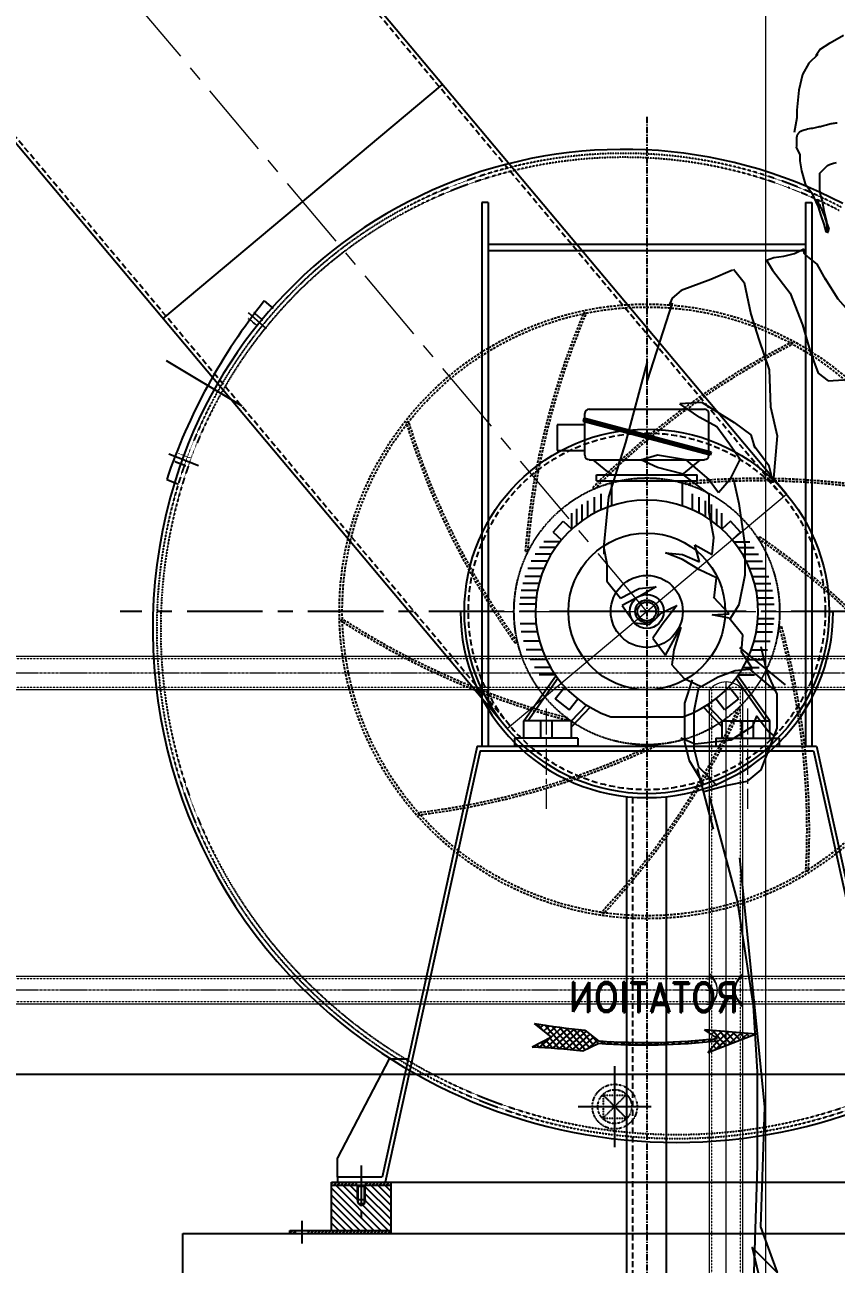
# Model space of a CAD drawing. Header units: millimetres. Extents: x -243837 to -5443, y 40 to 285140.
# Drawn here: x -107695 to -106671, y 116500 to 118063 of the extents above; entities that cross this region are included whole.
import ezdxf

# ---------------------------------------------------------------- set-up
doc = ezdxf.new("R2010")
doc.units = ezdxf.units.MM
for name, pattern in [('CENTER', [50.8, 31.75, -6.35, 6.35, -6.35]), ('DASHED', [0.75, 0.5, -0.25]), ('HIDDEN', [0.375, 0.25, -0.125]), ('HIDDEN2', [0.1875, 0.125, -0.0625])]:
    doc.linetypes.add(name, pattern=pattern)
for name, color, linetype, lineweight in [('CEN', 1, 'CENTER', 9), ('DIM', 1, 'Continuous', 9), ('OD-44.45NB PIPE', 30, 'Continuous', 13), ('R-OBJECT', 2, 'Continuous', 20)]:
    doc.layers.add(name, color=color, linetype=linetype, lineweight=lineweight)
for name, color, linetype in [('DAS', 3, 'DASHED'), ('M_CENTERLINE', 4, 'CENTER'), ('M_DIM', 1, 'Continuous'), ('M_HATCH', 8, 'Continuous'), ('M_HID', 3, 'HIDDEN2'), ('M_POS_NR', 6, 'Continuous'), ('M_VIS', 2, 'Continuous'), ('MISC', 7, 'Continuous'), ('object', 4, 'Continuous')]:
    doc.layers.add(name, color=color, linetype=linetype)
doc.styles.add('KA', font='romans.shx', dxfattribs={"width": 0.7})
doc.styles.add('ROMAND', font='romand.shx', dxfattribs={"width": 0.85})
doc.dimstyles.new('rakesh', dxfattribs={"dimscale": 160, "dimtxt": 2.5, "dimasz": 1, "dimexe": 0.8, "dimexo": 0.8, "dimgap": 1, "dimtad": 1, "dimdec": 0, "dimzin": 0, "dimdsep": 46, "dimtxsty": 'KA', "dimblk": 'OBLIQUE', "dimcen": 1.5, "dimclrd": 1, "dimclre": 1, "dimclrt": 2, "dimadec": 0, "dimazin": 0, "dimtfac": 1, "dimtdec": 0, "dimtmove": 0, "dimatfit": 2, "dimfxl": 0, "dimtolj": 1, "dimtzin": 0, "dimlwd": -1, "dimlwe": -1, "dimarcsym": 1})

# ---------------------------------------------------------------- blocks, each defined once
blk = doc.blocks.new('MAN1')
at = {"layer": 'MISC'}
for p, q in [((-83.1, 1793.4), (-66.4, 1803.1)), ((-101.5, 1777.6), (-96.3, 1784.9)), ((-96.3, 1784.9), (-83.1, 1793.4)), ((-100, 1596.1), (-99.4, 1594.5)), ((-99.4, 1594.5), (-98.8, 1593)), ((-98.8, 1593), (-98.2, 1591.7)), ((-98.2, 1591.7), (-97.5, 1590.5)), ((-97.5, 1590.5), (-96.9, 1589.3)), ((-96.9, 1589.3), (-96.3, 1588.1)), ((-96.3, 1588.1), (-95.7, 1586.9)), ((-95.7, 1586.9), (-95, 1585.7)), ((-95, 1585.7), (-94.4, 1584.3)), ((-94.4, 1584.3), (-93.8, 1582.9)), ((-93.8, 1582.9), (-93.1, 1581.3)), ((-93.1, 1581.3), (-92.5, 1579.7)), ((-92.5, 1579.7), (-91.9, 1578.1)), ((-91.9, 1578.1), (-91.3, 1576.4)), ((-91.3, 1576.4), (-90.6, 1574.7)), ((-90.6, 1574.7), (-90, 1572.9)), ((-90, 1572.9), (-89.4, 1571.2)), ((-89.4, 1571.2), (-88.8, 1569.5)), ((-88.8, 1569.5), (-88.2, 1567.8)), ((-88.2, 1567.8), (-87.6, 1566.3)), ((-87.6, 1566.3), (-87.1, 1564.8)), ((-87.1, 1564.8), (-86.6, 1563.5)), ((-86.6, 1554.6), (-87.2, 1553.3)), ((-86.6, 1563.5), (-86.2, 1562.3)), ((-86.2, 1555.7), (-86.6, 1554.6)), ((-86.2, 1562.3), (-85.8, 1561.4)), ((-85.8, 1556.7), (-86.2, 1555.7)), ((-85.8, 1561.4), (-85.5, 1560.6)), ((-85.5, 1557.5), (-85.8, 1556.7)), ((-85.5, 1560.6), (-85.3, 1560)), ((-85.3, 1558.1), (-85.5, 1557.5)), ((-85.3, 1560), (-85.2, 1559.6)), ((-85.2, 1558.5), (-85.3, 1558.1)), ((-85.2, 1559.6), (-85.1, 1559.3)), ((-85.1, 1558.7), (-85.2, 1558.5)), ((-85.1, 1559.3), (-85, 1559.2)), ((-85, 1558.9), (-85.1, 1558.7)), ((-85, 1559.2), (-85, 1559.1)), ((-85, 1559.1), (-85, 1559)), ((-85, 1559), (-85, 1559)), ((-85, 1559), (-85, 1559)), ((-85, 1559), (-85, 1559)), ((-85, 1559), (-85, 1558.9)), ((-244.8, 1339.8), (-273, 1338.2)), ((-244.8, 1339.8), (-226.6, 1328.4)), ((-226.6, 1328.4), (-204.5, 1314.3)), ((-204.5, 1314.3), (-183.1, 1298.9)), ((-183.1, 1298.9), (-178.4, 1282.1)), ((-322.2, 1267.5), (-300.8, 1273.5)), ((-300.8, 1257.5), (-322.2, 1267.5)), ((-300.8, 1273.5), (-265.8, 1267.8)), ((-265.8, 1267.8), (-236, 1242.1)), ((-269.7, 1249.8), (-300.8, 1257.5)), ((-236, 1224.1), (-269.7, 1249.8)), ((-236, 1242.1), (-223.9, 1226.1)), ((-223.9, 1226.1), (-207.9, 1244.7)), ((-236, 1200.7), (-236, 1224.1)), ((-229.9, 1169.3), (-236, 1200.7)), ((-369, 1157.9), (-365, 1136.5)), ((-254, 1159.9), (-231.9, 1147.9)), ((-248, 1138.5), (-254, 1159.9)), ((-231.9, 1147.9), (-229.9, 1169.3)), ((-290.8, 1149.9), (-269.4, 1147.9)), ((-269.4, 1141.8), (-290.8, 1149.9)), ((-269.4, 1147.9), (-248, 1138.5)), ((-248, 1128.5), (-269.4, 1141.8)), ((-365, 1136.5), (-365, 1114.4)), ((-226.6, 1118.5), (-248, 1128.5)), ((-365, 1114.4), (-347.6, 1093)), ((-229.7, 1093), (-226.6, 1118.5)), ((-347.6, 1093), (-324.2, 1105.1)), ((-324.2, 1095.1), (-345.6, 1083.7)), ((-302.8, 1107.1), (-324.2, 1095.1)), ((-324.2, 1105.1), (-302.8, 1107.1)), ((-345.6, 1083.7), (-330.2, 1061.6)), ((-295.9, 1074.4), (-276.5, 1083.7)), ((-276.5, 1083.7), (-295, 1059.6)), ((-210.8, 1073.1), (-230.2, 1093.9)), ((-311.2, 1059.6), (-295.9, 1074.4)), ((-231.9, 1071.7), (-210.8, 1073.1)), ((-210.6, 1067.6), (-231.9, 1071.7)), ((-193.2, 1046.3), (-210.6, 1067.6)), ((-330.2, 1061.6), (-311.2, 1059.6)), ((-295, 1059.6), (-306.8, 1042.2)), ((-290.8, 1020.9), (-271.4, 1056.4)), ((-271.4, 1056.4), (-280.2, 1027.6)), ((-306.8, 1042.2), (-290.8, 1020.9)), ((-195.2, 1024.9), (-193.2, 1046.3)), ((-280.2, 1027.6), (-283, 1008.6)), ((-181.1, 1003.5), (-195.2, 1024.9)), ((-283, 1008.6), (-267.4, 991.4)), ((-224.6, 993.4), (-203.2, 1001.5)), ((-203.2, 1001.5), (-181.1, 1003.5)), ((-267.4, 991.4), (-246, 981.4)), ((-246, 981.4), (-224.6, 993.4)), ((-235.7, 842.9), (-200.5, 710.8)), ((-200.5, 710.8), (-180.4, 578.7)), ((-180.4, 578.7), (-175.4, 495.3)), ((-175.4, 495.3), (-175.4, 377.1)), ((-175.4, 377.1), (-180.4, 210.2))]:
    blk.add_line(p, q, dxfattribs=at)
for points in [[(-98.9, 1778.8), (-110.3, 1767.9), (-118.2, 1753.3), (-122.6, 1733.9), (-125.2, 1708.4), (-125.2, 1698.7), (-128.8, 1680.4)], [(-125.6, 1660.8), (-125.4, 1663.7), (-125.4, 1666.5), (-125.4, 1669.1), (-125.3, 1671.6), (-125.2, 1673.9), (-124.9, 1676), (-124.3, 1677.8), (-123.3, 1679.5), (-122, 1680.8), (-120.3, 1682), (-118.4, 1682.9), (-116.2, 1683.7), (-114, 1684.3), (-111.7, 1684.8), (-109.4, 1685.2), (-107.2, 1685.6), (-105.2, 1686), (-103.4, 1686.3), (-101.6, 1686.7), (-100, 1687), (-98.5, 1687.3), (-97, 1687.7), (-95.5, 1688), (-94.1, 1688.4), (-92.6, 1688.8), (-91.1, 1689.2), (-89.6, 1689.7), (-88.1, 1690.1), (-86.5, 1690.5), (-85, 1690.9), (-83.5, 1691.2), (-82.1, 1691.5), (-80.6, 1691.8), (-79.1, 1692), (-77.7, 1692.2), (-76.2, 1692.4), (-74.6, 1692.5)], [(-125.6, 1660.8), (-121.7, 1652.2), (-121.7, 1644.4), (-119.4, 1631.9), (-114.7, 1615.5), (-106.9, 1604.5), (-98.2, 1586.6), (-95.1, 1575.6), (-91.2, 1564.7), (-88.8, 1555.3), (-85.7, 1554.5)], [(-86.8, 1638.6), (-83.9, 1640), (-81.4, 1641), (-79.1, 1641.8), (-77.1, 1642.2), (-75.3, 1642.4)], [(-86.8, 1638.6), (-96.9, 1628.4), (-96.9, 1608.2), (-95.9, 1602.2), (-93.5, 1593.6), (-91.2, 1581.9), (-88.1, 1568.6), (-87.3, 1559.2), (-85.7, 1554.5)], [(-163.5, 1519.4), (-155.8, 1506.6), (-133.6, 1477.5), (-118.2, 1437.8), (-108.2, 1402.7), (-98.5, 1376.6), (-85.7, 1367.2), (-14.8, 1371.5), (34.5, 1372.6), (64.3, 1367.8), (98.9, 1368.9), (92.6, 1426.6), (97.1, 1460.4), (87.4, 1497.9), (68.5, 1527.3), (35.6, 1552.1)], [(-163.5, 1519.4), (-154.2, 1522.6), (-141.5, 1524.3), (-128.3, 1527.5), (-121.7, 1530.9), (-116.5, 1533.6)], [(-116.5, 1533.6), (-116.5, 1527.9), (-110.5, 1522.8), (-100.2, 1514.3), (-89.1, 1494.6)], [(-206.4, 1506.5), (-233.8, 1494.7), (-271, 1481), (-282.7, 1471.3), (-286.7, 1461.5)], [(-205, 1507.7), (-191.7, 1491), (-183.3, 1451), (-173.3, 1419.3), (-160, 1381), (-158.3, 1334.3), (-150, 1297.6), (-155, 1239.2), (-160, 1259.2), (-180, 1285.9)], [(-90, 1496.5), (-73.6, 1470.6), (-57.6, 1452.4), (-45.3, 1445.8), (-32.2, 1438.6), (-20.6, 1437.1), (-11.8, 1434.2), (-5.3, 1434.9)], [(-282.7, 1465.4), (-314, 1367.5), (-314, 1391), (-341.4, 1289.3), (-362.9, 1220.8), (-368.8, 1160.1), (-368.8, 1148.3)], [(-208.4, 1244.2), (-196.7, 1267.7), (-210.4, 1287.3), (-226, 1308.8), (-247.5, 1320.6), (-273, 1338.2)], [(-205.1, 1242.5), (-198.3, 1212.2), (-190.8, 1159.6), (-190.8, 1122), (-198.3, 1084.4), (-209.6, 1066.2)], [(-170.7, 1031.8), (-163.2, 999.2), (-150.7, 971.6), (-150.7, 929), (-170.7, 876.4), (-188.3, 861.3), (-213.3, 856.3), (-240.8, 848.8), (-243, 848.3)], [(-197.4, 1030.4), (-139.9, 983.3)], [(-185.7, 1004), (-152.7, 976.1)], [(-257.3, 989.6), (-267.1, 960.2), (-267.1, 930.9), (-267.1, 911.3), (-261.2, 887.8), (-243.6, 858.5)], [(-249.5, 979.8), (-255.3, 950.4), (-255.3, 903.5), (-249.5, 880), (-226, 856.5)], [(-271.6, 916.8), (-253.3, 909), (-208.3, 914), (-180.8, 931.5), (-175.8, 944.1), (-160.7, 924), (-154.5, 919)], [(-250.8, 877.7), (-230.7, 801.2)], [(-197.4, 765.2), (-166, 451.2), (-171.2, 299.5), (-150.3, 242), (-181.7, 273.4), (-155.5, 163.5), (-176.4, 194.9), (-176.4, 116.4), (-171.2, 74.6), (-92.8, 53.6), (-3.9, 95.5), (-14.4, 74.6)]]:
    blk.add_lwpolyline(points, dxfattribs=at)
blk = doc.blocks.new('_Oblique')
at = {"color": 0, "linetype": 'ByBlock', "lineweight": -2}
blk.add_line((-0.5, -0.5), (0.5, 0.5), dxfattribs=at)
blk = doc.blocks.new('*D224')
at = {"layer": 'DEFPOINTS', "color": 0, "ltscale": 10, "transparency": 16777216}
for p in [(-106760.2, 129714.9), (-190510.6, 125814.8, -169.4), (-106760.2, 110177.3)]:
    blk.add_point(p, dxfattribs=at)
at = {"layer": 'R-OBJECT', "color": 1, "ltscale": 10, "transparency": 16777216}
for p, q in [((-190510.6, 125942.8), (-190510.6, 129906.9)), ((-106760.2, 110305.3), (-106760.2, 129906.9)), ((-190510.6, 129714.9), (-106760.2, 129714.9))]:
    blk.add_line(p, q, dxfattribs=at)
at = {"layer": 'R-OBJECT', "color": 1, "ltscale": 10, "transparency": 16777216, "xscale": 160, "yscale": 160, "zscale": 160, "rotation": 180}
blk.add_blockref('_Oblique', (-190510.6, 129714.9), dxfattribs=at)
at = {"layer": 'R-OBJECT', "color": 1, "ltscale": 10, "transparency": 16777216, "xscale": 160, "yscale": 160, "zscale": 160}
blk.add_blockref('_Oblique', (-106760.2, 129714.9), dxfattribs=at)
at = {"layer": 'R-OBJECT', "color": 2, "ltscale": 10, "transparency": 16777216, "insert": (-148635.4, 130179.7), "char_height": 400, "attachment_point": 5, "style": 'KA'}
blk.add_mtext('\\A1;83750 (HORIZONTAL PULLEY CRS.)', dxfattribs=at)
blk = doc.blocks.new('*D225')
at = {"layer": 'DEFPOINTS', "color": 0, "ltscale": 10, "transparency": 16777216}
for p in [(-106759.9, 127989.4), (-108009.9, 117114.4, -43.5), (-106759.9, 117114.4)]:
    blk.add_point(p, dxfattribs=at)
at = {"layer": 'R-OBJECT', "color": 1, "ltscale": 10, "transparency": 16777216}
for p, q in [((-108009.9, 117242.4), (-108009.9, 128181.4)), ((-106759.9, 117242.4), (-106759.9, 128181.4)), ((-108009.9, 127989.4), (-106759.9, 127989.4))]:
    blk.add_line(p, q, dxfattribs=at)
at = {"layer": 'R-OBJECT', "color": 1, "ltscale": 10, "transparency": 16777216, "xscale": 160, "yscale": 160, "zscale": 160, "rotation": 180}
blk.add_blockref('_Oblique', (-108009.9, 127989.4), dxfattribs=at)
at = {"layer": 'R-OBJECT', "color": 1, "ltscale": 10, "transparency": 16777216, "xscale": 160, "yscale": 160, "zscale": 160}
blk.add_blockref('_Oblique', (-106759.9, 127989.4), dxfattribs=at)
at = {"layer": 'R-OBJECT', "color": 2, "ltscale": 10, "transparency": 16777216, "insert": (-107384.9, 128349.4), "char_height": 400, "attachment_point": 5, "style": 'KA'}
blk.add_mtext('\\A1;1250', dxfattribs=at)
blk = doc.blocks.new('sdsdfsdfsdf')
at = {"color": 6, "linetype": 'HIDDEN2', "lineweight": 5, "ltscale": 0.01}
for p, q in [((2790.3, 843, -0.5), (121, 843, -0.1)), ((2790.3, 807, -0.5), (121, 807, -0.1)), ((1582, -175, -0.1), (1582, 804, -0.1)), ((1582, -175, -0.1), (1582, 804, -0.1)), ((1618, -175, -0.1), (1618, 804, -0.1)), ((1618, -175, -0.1), (1618, 804, -0.1)), ((2790.3, 439.5, -0.5), (406, 439.5, -0.1)), ((1575.3, 439.5, -0.5), (1579, 439.5, -0.1)), ((2790.3, 410.5, -0.5), (406, 410.5, -0.1)), ((1575.3, 410.5, -0.5), (1579, 410.5, -0.1))]:
    blk.add_line(p, q, dxfattribs=at)
at = {"color": 1, "linetype": 'CENTER', "lineweight": 13, "ltscale": 0.1}
for p, q in [((2790.3, 825, -0.5), (121, 825, -0.1)), ((1600, -188.8, -0.1), (1600, 814, -0.1)), ((1600, -191.2, -0.1), (1600, 814, -0.1)), ((2790.3, 425, -0.5), (395.9, 425, -0.1)), ((1575.3, 425, -0.5), (1589.1, 425, -0.1))]:
    blk.add_line(p, q, dxfattribs=at)
at = {"layer": 'OD-44.45NB PIPE', "lineweight": 13}
for p, q in [((2790.3, 846, -0.5), (121, 846, -0.1)), ((2790.3, 804, -0.5), (121, 804, -0.1)), ((1579, -175, -0.1), (1579, 804, -0.1)), ((1579, -175, -0.1), (1579, 804, -0.1)), ((1621, -175, -0.1), (1621, 804, -0.1)), ((1621, -175, -0.1), (1621, 804, -0.1)), ((2790.3, 442.5, -0.5), (406, 442.5, -0.1)), ((1575.3, 442.5, -0.5), (1579, 442.5, -0.1)), ((2790.3, 407.5, -0.5), (406, 407.5, -0.1)), ((1575.3, 407.5, -0.5), (1579, 407.5, -0.1))]:
    blk.add_line(p, q, dxfattribs=at)
for centre, radius, start, end in [((1600, 787, -0.1), 27, 38.9888, 141.0076), ((1600, 787, -0.1), 27, 38.9888, 141.0076), ((1561.9, 425, -0.1), 27.1, 309.0739, 50.9272), ((1568.7, 425, -0.1), 20.3, 300.5097, 59.4892), ((1631.2, 425, -0.1), 20.3, 120.5108, 239.4903), ((1631.3, 425, -0.1), 20.3, 120.5108, 239.4903), ((1638.1, 425, -0.1), 27.1, 129.0728, 230.9261)]:
    blk.add_arc(centre, radius, start, end, dxfattribs=at)
blk = doc.blocks.new('*D267')
at = {"layer": 'DEFPOINTS', "color": 0, "ltscale": 10, "transparency": 16777216}
for p in [(-99129.9, 285140), (-118071.6, 111168.1)]:
    blk.add_point(p, dxfattribs=at)
at = {"layer": 'R-OBJECT', "color": 1, "ltscale": 10, "transparency": 16777216}
blk.add_line((-117727.6, 114327.7), (-118071.6, 111168.1), dxfattribs=at)
at = {"layer": 'R-OBJECT', "color": 1, "ltscale": 10, "transparency": 16777216, "xscale": 160, "yscale": 160, "zscale": 160, "rotation": 263.7862272517605}
blk.add_blockref('_Oblique', (-118071.6, 111168.1), dxfattribs=at)
at = {"layer": 'R-OBJECT', "color": 2, "ltscale": 10, "transparency": 16777216, "insert": (-118199.5, 113319.5), "char_height": 400, "attachment_point": 5, "rotation": 83.7862, "style": 'KA'}
blk.add_mtext('\\A1;R175000', dxfattribs=at)
blk = doc.blocks.new('vbf1')
at = {"layer": 'M_HATCH'}
h = blk.add_hatch(dxfattribs=at)
h.set_pattern_fill('ANSI31', color=8, scale=25, style=0)
h.set_pattern_definition([(45, (8367939.72, 3696512.0132), (-2.209709, 2.209709), [])])
h.paths.add_polyline_path([(8368591, 3695981.6), (8368591, 3695985.6), (8368559.4, 3695985.6), (8368559.4, 3695981.6)])
h.paths.add_polyline_path([(8368602.8, 3695985.6), (8368602.8, 3695981.6), (8368634.4, 3695981.6), (8368634.4, 3695985.6)])
h = blk.add_hatch(dxfattribs=at)
h.set_pattern_fill('ANSI31', color=8, scale=50, angle=90, style=0)
h.set_pattern_definition([(135, (8367939.72, 3696519.013), (-4.419417, -4.419417), [])])
h.paths.add_polyline_path([(8368559.4, 3695981.6), (8368559.4, 3695924.6), (8368596.9, 3695924.6), (8368596.9, 3695955.7), (8368592.9, 3695958.6), (8368591.9, 3695963.6), (8368591.9, 3695981.6)])
h.paths.add_polyline_path([(8368634.4, 3695981.6), (8368601.9, 3695981.6), (8368601.9, 3695963.6), (8368600.9, 3695958.6), (8368596.9, 3695955.7), (8368596.9, 3695924.6), (8368634.4, 3695924.6)])
h = blk.add_hatch(dxfattribs=at)
h.set_pattern_fill('ANSI31', color=8, scale=25, style=0)
h.set_pattern_definition([(45, (8367666.2453, 3696613.249), (-2.209709, 2.209709), [])])
h.paths.add_polyline_path([(8368506.9, 3695920.6), (8368513.7, 3695920.6), (8368513.7, 3695924.6), (8368506.9, 3695924.6)])
h.paths.add_polyline_path([(8368596.9, 3695920.6), (8368596.9, 3695924.6), (8368530.2, 3695924.6), (8368530.2, 3695920.6)])
h.paths.add_polyline_path([(8368596.9, 3695924.6), (8368596.9, 3695920.6), (8368634.4, 3695920.6), (8368634.4, 3695924.6)])
at = {"color": 3, "linetype": 'HIDDEN', "ltscale": 30}
for p, q in [((8369129.3, 3696850.2, -6880.9), (8366937.2, 3699462.6, -6880.9)), ((8368784.6, 3696560.9, -6880.9), (8366592.5, 3699173.4, -6880.9)), ((8368939.2, 3695630.6, -6889.9), (8368939.2, 3696471.2, -6907))]:
    blk.add_line(p, q, dxfattribs=at)
at = {"ltscale": 10}
for p, q in [((8369133.1, 3696853.4, -6880.9), (8366941, 3699465.8, -6880.9)), ((8368780.7, 3696557.7, -6880.9), (8366588.7, 3699170.1, -6880.9)), ((8368346.8, 3697074.8, -6880.9), (8368699.2, 3697370.5, -6880.9)), ((8368726.9, 3696705.6, -6880.9), (8368721.9, 3696705.6, -6880.9)), ((8369186.9, 3696705.6, -6880.9), (8369191.9, 3696705.6, -6880.9)), ((8368931.9, 3695630.6, -6889.9), (8368931.9, 3696471.9, -6907)), ((8368981.9, 3695630.6, -6889.9), (8368981.9, 3696471.9, -6906.4))]:
    blk.add_line(p, q, dxfattribs=at)
at = {"color": 8}
for p, q in [((8368878.8, 3696949, -6880.9), (8368878.8, 3696955.1, -6880.9)), ((8368884.2, 3696960.6, -6880.9), (8369029.6, 3696960.6, -6880.9)), ((8369035.1, 3696907.4, -6880.9), (8369035.1, 3696955.1, -6880.9)), ((8368878.8, 3696940.8, -6880.9), (8368843.9, 3696940.8, -6880.9)), ((8368843.9, 3696940.8, -6880.9), (8368843.9, 3696908.4, -6880.9)), ((8368877.6, 3696949.3, -6880.9), (8368876.5, 3696945.1, -6880.9)), ((8369036.8, 3696902.5, -6880.9), (8368876.5, 3696945.1, -6880.9)), ((8369037.3, 3696904.6, -6880.9), (8368877, 3696947.2, -6880.9)), ((8369037.9, 3696906.7, -6880.9), (8368877.6, 3696949.3, -6880.9)), ((8368878.8, 3696902.5, -6880.9), (8368878.8, 3696944.5, -6880.9)), ((8368843.9, 3696908.4, -6880.9), (8368878.8, 3696908.4, -6880.9)), ((8368884.2, 3696897, -6880.9), (8369029.6, 3696897, -6880.9)), ((8368912.4, 3696878, -6880.9), (8368889.2, 3696897, -6880.9)), ((8369001.4, 3696878, -6880.9), (8369024.7, 3696897, -6880.9)), ((8369035.1, 3696902.5, -6880.9), (8369035.1, 3696903, -6880.9)), ((8369037.9, 3696906.7, -6880.9), (8369036.8, 3696902.5, -6880.9)), ((8368893.3, 3696878, -6880.9), (8369020.5, 3696878, -6880.9)), ((8368893.3, 3696870.4, -6880.9), (8368893.3, 3696878, -6880.9)), ((8369020.5, 3696870.4, -6880.9), (8369020.5, 3696878, -6880.9)), ((8368893.3, 3696870.4, -6880.9), (8369020.5, 3696870.4, -6880.9)), ((8368912.4, 3696870.4, -6880.9), (8368912.4, 3696838.8, -6880.9)), ((8369001.4, 3696870.4, -6880.9), (8369001.4, 3696838.8, -6880.9)), ((8368882.7, 3696824.8, -6880.9), (8368882.7, 3696845.1, -6880.9)), ((8368891, 3696829.6, -6880.9), (8368891, 3696849.9, -6880.9)), ((8368899.2, 3696833.6, -6880.9), (8368899.2, 3696853.9, -6880.9)), ((8369014.6, 3696833.6, -6880.9), (8369014.6, 3696853.9, -6880.9)), ((8369022.9, 3696829.6, -6880.9), (8369022.9, 3696849.9, -6880.9)), ((8369031.1, 3696824.8, -6880.9), (8369031.1, 3696845.1, -6880.9)), ((8368862.4, 3696809.4, -6880.9), (8368862.4, 3696829.7, -6880.9)), ((8368868.6, 3696814.8, -6880.9), (8368868.6, 3696835, -6880.9)), ((8368875.5, 3696820, -6880.9), (8368875.5, 3696840.3, -6880.9)), ((8369038.4, 3696820, -6880.9), (8369038.4, 3696840.3, -6880.9)), ((8369045.3, 3696814.8, -6880.9), (8369045.3, 3696835, -6880.9)), ((8369051.5, 3696809.4, -6880.9), (8369051.5, 3696829.7, -6880.9)), ((8368838.7, 3696805.7, -6880.9), (8368851.4, 3696819.6, -6880.9)), ((8368851.4, 3696819.6, -6880.9), (8368862.4, 3696809.4, -6880.9)), ((8369062.4, 3696819.6, -6880.9), (8369051.5, 3696809.4, -6880.9)), ((8369075.2, 3696805.7, -6880.9), (8369062.4, 3696819.6, -6880.9)), ((8368838.7, 3696805.7, -6880.9), (8368849.3, 3696795.9, -6880.9)), ((8369075.2, 3696805.7, -6880.9), (8369064.5, 3696795.9, -6880.9)), ((8368842, 3696786.4, -6880.9), (8368821.7, 3696786.4, -6880.9)), ((8368847.4, 3696793.5, -6880.9), (8368827.1, 3696793.5, -6880.9)), ((8369066.5, 3696793.5, -6880.9), (8369086.8, 3696793.5, -6880.9)), ((8369071.8, 3696786.4, -6880.9), (8369092.1, 3696786.4, -6880.9)), ((8368831.5, 3696768.8, -6880.9), (8368811.2, 3696768.8, -6880.9)), ((8368836.3, 3696777.6, -6880.9), (8368816, 3696777.6, -6880.9)), ((8369077.5, 3696777.6, -6880.9), (8369097.8, 3696777.6, -6880.9)), ((8369082.3, 3696768.8, -6880.9), (8369102.6, 3696768.8, -6880.9)), ((8368827.3, 3696759.7, -6880.9), (8368807, 3696759.7, -6880.9)), ((8369086.6, 3696759.7, -6880.9), (8369106.9, 3696759.7, -6880.9)), ((8368821, 3696740.9, -6880.9), (8368800.7, 3696740.9, -6880.9)), ((8368823.6, 3696749.7, -6880.9), (8368803.3, 3696749.7, -6880.9)), ((8369090.3, 3696749.7, -6880.9), (8369110.6, 3696749.7, -6880.9)), ((8369092.9, 3696740.9, -6880.9), (8369113.2, 3696740.9, -6880.9)), ((8368817.5, 3696722.9, -6880.9), (8368797.2, 3696722.9, -6880.9)), ((8368818.9, 3696731.8, -6880.9), (8368798.6, 3696731.8, -6880.9)), ((8369094.9, 3696731.8, -6880.9), (8369115.2, 3696731.8, -6880.9)), ((8369096.3, 3696722.9, -6880.9), (8369116.6, 3696722.9, -6880.9)), ((8368816.8, 3696714.9, -6880.9), (8368796.5, 3696714.9, -6880.9)), ((8369097.1, 3696714.9, -6880.9), (8369117.4, 3696714.9, -6880.9)), ((8368817.3, 3696689.9, -6880.9), (8368797, 3696689.9, -6880.9)), ((8369096.5, 3696689.9, -6880.9), (8369116.8, 3696689.9, -6880.9)), ((8369097.1, 3696696.8, -6880.9), (8369117.4, 3696696.8, -6880.9)), ((8368818.9, 3696679.7, -6880.9), (8368798.6, 3696679.7, -6880.9)), ((8369095, 3696679.7, -6880.9), (8369115.3, 3696679.7, -6880.9)), ((8368821.5, 3696668.1, -6880.9), (8368801.2, 3696668.1, -6880.9)), ((8369092.3, 3696668.1, -6880.9), (8369112.6, 3696668.1, -6880.9)), ((8368825.1, 3696657, -6880.9), (8368804.8, 3696657, -6880.9)), ((8368830.3, 3696644.7, -6880.9), (8368810, 3696644.7, -6880.9)), ((8369083.5, 3696644.7, -6880.9), (8369103.8, 3696644.7, -6880.9)), ((8369088.7, 3696657, -6880.9), (8369109, 3696657, -6880.9)), ((8368835.7, 3696634.7, -6880.9), (8368815.4, 3696634.7, -6880.9)), ((8369078.2, 3696634.7, -6880.9), (8369098.5, 3696634.7, -6880.9)), ((8368801.9, 3696567.6, -6880.9), (8368842.2, 3696624.5, -6880.9)), ((8368806.7, 3696567.6, -6880.9), (8368844.6, 3696621.2, -6880.9)), ((8368841.4, 3696625.6, -6880.9), (8368821.1, 3696625.6, -6880.9)), ((8368841.2, 3696595.2, -6880.9), (8368853.4, 3696610.6, -6880.9)), ((8369072.6, 3696595.2, -6880.9), (8369060.4, 3696610.6, -6880.9)), ((8369107.2, 3696567.6, -6880.9), (8369069.2, 3696621.2, -6880.9)), ((8369111.9, 3696567.6, -6880.9), (8369071.7, 3696624.5, -6880.9)), ((8369072.4, 3696625.6, -6880.9), (8369092.7, 3696625.6, -6880.9)), ((8368841.2, 3696595.2, -6880.9), (8368858.9, 3696581.2, -6880.9)), ((8368858.9, 3696581.2, -6880.9), (8368870, 3696595.2, -6880.9)), ((8369055, 3696581.2, -6880.9), (8369043.9, 3696595.2, -6880.9)), ((8369072.6, 3696595.2, -6880.9), (8369055, 3696581.2, -6880.9)), ((8368861.9, 3696567.6, -6880.9), (8368880.8, 3696587.5, -6880.9)), ((8368861.9, 3696560.1, -6880.9), (8368885.3, 3696584.7, -6880.9)), ((8369051.9, 3696560.1, -6880.9), (8369028.5, 3696584.7, -6880.9)), ((8369051.9, 3696567.6, -6880.9), (8369033, 3696587.5, -6880.9)), ((8368861.9, 3696567.6, -6880.9), (8368801.9, 3696567.6, -6880.9)), ((8368801.9, 3696545.6, -6880.9), (8368801.9, 3696567.6, -6880.9)), ((8368861.9, 3696545.6, -6880.9), (8368861.9, 3696567.6, -6880.9)), ((8368911.4, 3696572.7, -6880.9), (8369002.5, 3696572.7, -6880.9)), ((8369051.9, 3696545.6, -6880.9), (8369051.9, 3696567.6, -6880.9)), ((8369051.9, 3696567.6, -6880.9), (8369111.9, 3696567.6, -6880.9)), ((8369111.9, 3696545.6, -6880.9), (8369111.9, 3696567.6, -6880.9)), ((8368869.9, 3696545.6, -6880.9), (8368789.9, 3696545.6, -6880.9)), ((8368789.9, 3696545.6, -6880.9), (8368789.9, 3696535.6, -6880.9)), ((8368869.9, 3696535.6, -6880.9), (8368789.9, 3696535.6, -6880.9)), ((8368861.9, 3696545.6, -6880.9), (8368801.9, 3696545.6, -6880.9)), ((8368869.9, 3696545.6, -6880.9), (8368869.9, 3696535.6, -6880.9)), ((8369043.9, 3696545.6, -6880.9), (8369123.9, 3696545.6, -6880.9)), ((8369043.9, 3696545.6, -6880.9), (8369043.9, 3696535.6, -6880.9)), ((8369043.9, 3696535.6, -6880.9), (8369123.9, 3696535.6, -6880.9)), ((8369123.9, 3696545.6, -6880.9), (8369123.9, 3696535.6, -6880.9))]:
    blk.add_line(p, q, dxfattribs=at)
at = {"color": 7}
for p, q in [((8368371.9, 3695620.6, -6880.9), (8368371.9, 3695920.6, -6880.9)), ((8368371.9, 3695920.6, -6880.9), (8369541.9, 3695920.6, -6880.9))]:
    blk.add_line(p, q, dxfattribs=at)
at = {"ltscale": 10}
blk.add_circle((8368956.9, 3696705.6, -6880.9), 230, dxfattribs=at)
at = {"color": 3, "linetype": 'HIDDEN', "ltscale": 30}
blk.add_circle((8368956.9, 3696705.6, -6880.9), 225, dxfattribs=at)
at = {"color": 8}
for radius in [98.9, 45.4, 14.5, 11.8]:
    blk.add_circle((8368956.9, 3696705.6, -6880.9), radius, dxfattribs=at)
blk.add_circle((8368956.9, 3696705.6, -6880.9), 21.4)
for centre, radius, start, end in [((8368884.2, 3696955.1, -6880.9), 5.45, 90, 180), ((8369029.6, 3696955.1, -6880.9), 5.45, 0, 90), ((8368884.2, 3696902.5, -6880.9), 5.45, 180, 270), ((8369029.6, 3696902.5, -6880.9), 5.45, 270, 0), ((8368956.9, 3696705.6, -6880.9), 140.5, 288.9202, 251.0798)]:
    blk.add_arc(centre, radius, start, end, dxfattribs=at)
at = {"ltscale": 10}
blk.add_arc((8368956.9, 3696705.6, -6880.9), 235, 180, 0, dxfattribs=at)
at = {"layer": 'CEN', "ltscale": 3}
blk.add_line((8368956.9, 3696705.6, -6880.9), (8366606.9, 3699506.2, -6880.9), dxfattribs=at)
at = {"layer": 'CEN', "ltscale": 15}
blk.add_line((8368780.7, 3696557.7, -6880.9), (8369133.1, 3696853.4, -6880.9), dxfattribs=at)
at = {"layer": 'CEN'}
for p, q in [((8368707, 3696705.6, -6880.9), (8369178.5, 3696705.6, -6880.9)), ((8368829.9, 3696581.9, -6880.9), (8368829.9, 3696494.4, -6880.9)), ((8369083.9, 3696581.9, -6880.9), (8369083.9, 3696494.4, -6880.9))]:
    blk.add_line(p, q, dxfattribs=at)
at = {"layer": 'CEN', "color": 8}
for p, q in [((8368829.9, 3696583.2, -6880.9), (8368829.9, 3696456.6, -6880.9)), ((8369083.9, 3696583.2, -6880.9), (8369083.9, 3696456.6, -6880.9))]:
    blk.add_line(p, q, dxfattribs=at)
at = {"layer": 'DAS', "color": 8}
for p, q in [((8368878.2, 3697083.2, -6880.9), (8368880.9, 3697082, -6880.9)), ((8369139.3, 3697045.4, -6880.9), (8369140.6, 3697042.8, -6880.9)), ((8368653.9, 3696944.2, -6880.9), (8368656.7, 3696945, -6880.9)), ((8368888.7, 3696862, -6880.9), (8368890.8, 3696860, -6880.9)), ((8369005.2, 3696869.3, -6880.9), (8369005.5, 3696866.3, -6880.9)), ((8369099.1, 3696799.9, -6880.9), (8369097.5, 3696797.5, -6880.9)), ((8368804.1, 3696781.6, -6880.9), (8368807, 3696781.3, -6880.9)), ((8368571.4, 3696693.6, -6880.9), (8368573, 3696696, -6880.9)), ((8369126.5, 3696686.4, -6880.9), (8369123.7, 3696685.6, -6880.9)), ((8368791, 3696665.6, -6880.9), (8368793.4, 3696667.3, -6880.9)), ((8369074.5, 3696581.9, -6880.9), (8369071.9, 3696583.1, -6880.9)), ((8368822.7, 3696567.6, -6880.9), (8368822.7, 3696545.6, -6880.9)), ((8368837.1, 3696567.6, -6880.9), (8368837.1, 3696545.6, -6880.9)), ((8368855.5, 3696568.3, -6880.9), (8368856.3, 3696571.1, -6880.9)), ((8369076.7, 3696567.6, -6880.9), (8369076.7, 3696545.6, -6880.9)), ((8369091.1, 3696567.6, -6880.9), (8369091.1, 3696545.6, -6880.9)), ((8368967.5, 3696535.2, -6880.9), (8368966.3, 3696537.9, -6880.9)), ((8368669.3, 3696448.6, -6880.9), (8368669, 3696451.5, -6880.9)), ((8369160.1, 3696377.7, -6880.9), (8369157.1, 3696377.9, -6880.9)), ((8368901.8, 3696323.8, -6880.9), (8368899.6, 3696325.8, -6880.9))]:
    blk.add_line(p, q, dxfattribs=at)
at = {"layer": 'DAS', "color": 8, "ltscale": 6, "extrusion": (0, 0, -1)}
for centre, major_axis, start_param, end_param in [((8368956.9, 3696705.6, -6880.9), (-0.1, 387.7), -1.570658, 4.712527), ((8368956.9, 3696705.6, -6880.9), (-0.7, 384), -1.568988, 4.714197), ((8369764.7, 3696705.6, -6880.9), (-2.5, 963.6), -1.489221, -1.165526), ((8369764.7, 3696705.6, -6880.9), (4.1, 960.6), -1.496132, -1.172436), ((8369575.7, 3696186.3, -6880.9), (4.6, 963.6), -0.798449, -0.474754), ((8369575.7, 3696186.3, -6880.9), (4.6, 960.6), -0.79849, -0.474794), ((8369575.7, 3697224.8, -6880.9), (0.2, 963.6), 4.093017, 4.416712), ((8369575.7, 3697224.8, -6880.9), (-0.9, 960.6), 4.094115, 4.41781), ((8369097.2, 3695910.1, -6880.9), (-1.2, 963.6), -0.094345, 0.22935), ((8369097.2, 3695910.1, -6880.9), (2.2, 960.6), -0.097842, 0.225854), ((8368553, 3696006, -6880.9), (10.8, 963.5), 0.591329, 0.915024), ((8368553, 3696006, -6880.9), (5.7, 960.6), 0.596596, 0.920291), ((8369097.2, 3697501.1, -6880.9), (-2.3, 963.6), 3.397413, 3.721109), ((8369097.2, 3697501.1, -6880.9), (2.3, 960.6), 3.392666, 3.716361), ((8368197.9, 3696429.3, -6880.9), (-0.1, 960.6), 1.300774, 1.62447), ((8368197.9, 3696429.3, -6880.9), (0.9, 963.6), 1.299738, 1.623433), ((8368197.9, 3696981.8, -6880.9), (-2.8, 960.6), 2.001758, 2.325453), ((8368197.9, 3696981.8, -6880.9), (2.2, 963.6), 1.996518, 2.320213), ((8368553, 3697405.1, -6880.9), (-4.7, 960.6), 2.701871, 3.025566), ((8368553, 3697405.1, -6880.9), (-7.8, 963.6), 2.705067, 3.028763)]:
    blk.add_ellipse(centre, major_axis=major_axis, ratio=1, start_param=start_param, end_param=end_param, dxfattribs=at)
at = {"layer": 'DAS', "color": 8, "extrusion": (0, 0, -1)}
blk.add_ellipse((8368956.9, 3696705.6, -6880.9), major_axis=(-0.9, 167.9), ratio=1, start_param=-1.565165, end_param=4.71802, dxfattribs=at)
at = {"layer": 'M_CENTERLINE', "color": 1, "linetype": 'CENTER', "ltscale": 0.25}
blk.add_line((8368956.9, 3697329.6, -6880.9), (8368956.9, 3695620.6, -6880.9), dxfattribs=at)
at = {"layer": 'M_CENTERLINE', "linetype": 'CENTER', "ltscale": 3.5}
for p, q in [((8368477.5, 3697062, -6880.9), (8368454.7, 3697082.2, -6880.9)), ((8368350.9, 3697022.2, -6880.9), (8368462.2, 3696955.3, -6880.9)), ((8368354.2, 3696904.3, -6880.9), (8368391.4, 3696889.5, -6880.9)), ((8368916.4, 3696029.8, -6880.9), (8368916.6, 3696131.9, -6880.9)), ((8368870.5, 3696080.8, -6880.9), (8368962.5, 3696080.8, -6880.9))]:
    blk.add_line(p, q, dxfattribs=at)
at = {"layer": 'M_CENTERLINE', "color": 1, "linetype": 'CENTER', "ltscale": 3}
blk.add_line((8369691.6, 3696705.6, -6880.9), (8368292.8, 3696705.6, -6880.9), dxfattribs=at)
at = {"layer": 'M_CENTERLINE', "color": 8, "linetype": 'CENTER', "ltscale": 1.5}
for p, q in [((8368596.9, 3696006.5, -6880.9), (8368596.9, 3695932, -6880.9)), ((8368521.9, 3695936.7, -6880.9), (8368521.9, 3695908.2, -6880.9))]:
    blk.add_line(p, q, dxfattribs=at)
at = {"layer": 'M_DIM'}
blk.add_line((8368566.9, 3695991.6, -6880.9), (8368566.9, 3695985.6, -6880.9), dxfattribs=at)
at = {"layer": 'M_HATCH'}
for p, q in [((8368817.6, 3696183.8, -6880.9), (8368819, 3696185, -6880.9)), ((8368826.3, 3696176.8, -6880.9), (8368819, 3696185, -6880.9)), ((8368822.3, 3696180, -6880.9), (8368826.6, 3696183.8, -6880.9)), ((8368827, 3696176.2, -6880.9), (8368834.3, 3696182.6, -6880.9)), ((8368855, 3696153.1, -6880.9), (8368828.2, 3696183.5, -6880.9)), ((8368829.8, 3696155, -6880.9), (8368857.8, 3696179.5, -6880.9)), ((8368831.6, 3696172.4, -6880.9), (8368842.1, 3696181.5, -6880.9)), ((8368836.3, 3696168.6, -6880.9), (8368849.9, 3696180.5, -6880.9)), ((8368863.6, 3696152.3, -6880.9), (8368837.3, 3696182.2, -6880.9)), ((8368838.2, 3696154.4, -6880.9), (8368865.8, 3696178.6, -6880.9)), ((8368872.3, 3696151.3, -6880.9), (8368846.3, 3696181, -6880.9)), ((8368846.5, 3696153.8, -6880.9), (8368873.9, 3696177.8, -6880.9)), ((8368854.7, 3696153.1, -6880.9), (8368880.7, 3696175.9, -6880.9)), ((8368879.3, 3696152.4, -6880.9), (8368855.2, 3696179.8, -6880.9)), ((8368884.8, 3696155.1, -6880.9), (8368864, 3696178.8, -6880.9)), ((8368890.3, 3696157.9, -6880.9), (8368872.7, 3696177.9, -6880.9)), ((8369033.6, 3696174.9, -6880.9), (8369031.5, 3696177.3, -6880.9)), ((8369033, 3696175.3, -6880.9), (8369035.1, 3696177, -6880.9)), ((8369038.2, 3696171.9, -6880.9), (8369043.3, 3696176.4, -6880.9)), ((8369056.7, 3696157.6, -6880.9), (8369040, 3696176.6, -6880.9)), ((8369043, 3696152.4, -6880.9), (8369068, 3696174.3, -6880.9)), ((8369043.4, 3696168.5, -6880.9), (8369051.5, 3696175.7, -6880.9)), ((8369045.1, 3696162.1, -6880.9), (8369059.8, 3696175, -6880.9)), ((8369062.6, 3696159.9, -6880.9), (8369048.5, 3696175.9, -6880.9)), ((8369068.6, 3696162.1, -6880.9), (8369057, 3696175.2, -6880.9)), ((8369059, 3696158.5, -6880.9), (8369076.2, 3696173.7, -6880.9)), ((8369074.5, 3696164.4, -6880.9), (8369065.6, 3696174.5, -6880.9)), ((8369080.4, 3696166.7, -6880.9), (8369074.1, 3696173.8, -6880.9)), ((8369074.9, 3696164.6, -6880.9), (8369084.5, 3696173, -6880.9)), ((8369086.3, 3696168.9, -6880.9), (8369082.6, 3696173.1, -6880.9)), ((8368821.3, 3696155.4, -6880.9), (8368818.3, 3696158.9, -6880.9)), ((8368821.3, 3696155.4, -6880.9), (8368835.4, 3696167.7, -6880.9)), ((8368829.6, 3696155, -6880.9), (8368823.7, 3696161.7, -6880.9)), ((8368838, 3696154.4, -6880.9), (8368829.1, 3696164.5, -6880.9)), ((8368846.4, 3696153.8, -6880.9), (8368834.6, 3696167.3, -6880.9)), ((8368862.9, 3696152.3, -6880.9), (8368885.5, 3696172.2, -6880.9)), ((8368870.9, 3696151.5, -6880.9), (8368890.3, 3696168.5, -6880.9)), ((8368883.1, 3696154.3, -6880.9), (8368895, 3696164.8, -6880.9)), ((8368895.9, 3696160.6, -6880.9), (8368886, 3696171.8, -6880.9)), ((8368899.1, 3696160.4, -6880.9), (8368902.3, 3696163.2, -6880.9)), ((8368904.2, 3696160.1, -6880.9), (8368901.4, 3696163.3, -6880.9)), ((8368907.5, 3696159.9, -6880.9), (8368910.7, 3696162.7, -6880.9)), ((8368912.5, 3696159.6, -6880.9), (8368909.8, 3696162.8, -6880.9)), ((8368916, 3696159.5, -6880.9), (8368919.3, 3696162.3, -6880.9)), ((8368920.8, 3696159.3, -6880.9), (8368918, 3696162.4, -6880.9)), ((8368924.6, 3696159.1, -6880.9), (8368927.9, 3696162, -6880.9)), ((8368928.9, 3696159, -6880.9), (8368926.2, 3696162.1, -6880.9)), ((8368933.3, 3696158.9, -6880.9), (8368936.7, 3696161.8, -6880.9)), ((8368937, 3696158.8, -6880.9), (8368934.3, 3696161.9, -6880.9)), ((8368942.2, 3696158.7, -6880.9), (8368945.5, 3696161.7, -6880.9)), ((8368945, 3696158.7, -6880.9), (8368942.3, 3696161.7, -6880.9)), ((8368953, 3696158.6, -6880.9), (8368950.3, 3696161.6, -6880.9)), ((8368951.1, 3696158.6, -6880.9), (8368954.5, 3696161.6, -6880.9)), ((8368960.9, 3696158.7, -6880.9), (8368958.2, 3696161.7, -6880.9)), ((8368960.1, 3696158.7, -6880.9), (8368963.6, 3696161.7, -6880.9)), ((8368968.7, 3696158.8, -6880.9), (8368966.1, 3696161.7, -6880.9)), ((8368969.2, 3696158.8, -6880.9), (8368972.8, 3696161.9, -6880.9)), ((8368976.4, 3696158.9, -6880.9), (8368973.8, 3696161.9, -6880.9)), ((8368978.5, 3696159, -6880.9), (8368982.1, 3696162.1, -6880.9)), ((8368984.1, 3696159.2, -6880.9), (8368981.6, 3696162.1, -6880.9)), ((8368987.9, 3696159.3, -6880.9), (8368991.5, 3696162.5, -6880.9)), ((8368991.8, 3696159.5, -6880.9), (8368989.2, 3696162.4, -6880.9)), ((8368999.3, 3696159.9, -6880.9), (8368996.8, 3696162.8, -6880.9)), ((8368997.4, 3696159.8, -6880.9), (8369001.1, 3696163, -6880.9)), ((8369006.9, 3696160.3, -6880.9), (8369004.3, 3696163.2, -6880.9)), ((8369007, 3696160.3, -6880.9), (8369010.8, 3696163.6, -6880.9)), ((8369014.3, 3696160.8, -6880.9), (8369011.8, 3696163.7, -6880.9)), ((8369016.8, 3696161, -6880.9), (8369020.6, 3696164.3, -6880.9)), ((8369021.7, 3696161.4, -6880.9), (8369019.2, 3696164.2, -6880.9)), ((8369029.1, 3696162, -6880.9), (8369026.6, 3696164.8, -6880.9)), ((8369026.8, 3696161.8, -6880.9), (8369030.6, 3696165.2, -6880.9)), ((8369036.4, 3696162.7, -6880.9), (8369033.9, 3696165.5, -6880.9)), ((8369036.8, 3696162.8, -6880.9), (8369040.7, 3696166.2, -6880.9)), ((8369044.9, 3696153.1, -6880.9), (8369041.1, 3696157.4, -6880.9)), ((8369043.6, 3696163.5, -6880.9), (8369041.2, 3696166.3, -6880.9)), ((8369050.8, 3696155.4, -6880.9), (8369045, 3696162, -6880.9)), ((8369090.8, 3696170.7, -6880.9), (8369092.7, 3696172.3, -6880.9)), ((8369092.2, 3696171.2, -6880.9), (8369091.2, 3696172.4, -6880.9)), ((8368812.8, 3696155.8, -6880.9), (8368813.4, 3696156.4, -6880.9)), ((8368813.1, 3696155.8, -6880.9), (8368812.8, 3696156, -6880.9)), ((8369038.9, 3696150.8, -6880.9), (8369037.2, 3696152.9, -6880.9))]:
    blk.add_line(p, q, dxfattribs=at)
at = {"layer": 'M_HID'}
for p, q in [((8368472.5, 3697073.1, -6880.9), (8368461.1, 3697082.7, -6880.9)), ((8368466.1, 3697065.4, -6880.9), (8368454.5, 3697075.1, -6880.9)), ((8368361.7, 3696894.8, -6880.9), (8368375.7, 3696889.5, -6880.9)), ((8368366.4, 3696904.8, -6880.9), (8368380.3, 3696899.5, -6880.9)), ((8368901.9, 3696066.3, -6880.9), (8368931.6, 3696096, -6880.9)), ((8368901.9, 3696095.4, -6880.9), (8368931.1, 3696095.4, -6880.9)), ((8368931.1, 3696066.3, -6880.9), (8368901.9, 3696095.4, -6880.9)), ((8368901.9, 3696095.4, -6880.9), (8368901.9, 3696066.3, -6880.9)), ((8368931.1, 3696095.4, -6880.9), (8368931.1, 3696066.3, -6880.9)), ((8368901.9, 3696066.3, -6880.9), (8368931.1, 3696066.3, -6880.9))]:
    blk.add_line(p, q, dxfattribs=at)
for radius in [28.2, 21.4]:
    blk.add_circle((8368916.5, 3696080.8, -6880.9), radius, dxfattribs=at)
for centre, radius, start, end in [((8368927.9, 3696696.6, -6880.9), 586.9, 62.1781, 162.7915), ((8368927.9, 3696696.6, -6880.9), 581.9, 62.1781, 162.7915), ((8368971.9, 3696682.9, -6880.9), 633, 162.7915, 225), ((8368971.9, 3696682.9, -6880.9), 628, 162.7915, 225), ((8368994.5, 3696705.6, -6880.9), 665, 225, 315), ((8368994.5, 3696705.6, -6880.9), 660, 225, 315)]:
    blk.add_arc(centre, radius, start, end, dxfattribs=at)
at = {"layer": 'M_VIS'}
for p, q in [((8368748.9, 3697221.6, -6880.9), (8368748.9, 3696535.6, -6880.9)), ((8368756.9, 3697221.6, -6880.9), (8368748.9, 3697221.6, -6880.9)), ((8368756.9, 3697221.6, -6880.9), (8368756.9, 3696535.6, -6880.9)), ((8369156.9, 3697221.6, -6880.9), (8369156.9, 3696535.6, -6880.9)), ((8369156.9, 3697221.6, -6880.9), (8369164.9, 3697221.6, -6880.9)), ((8369164.9, 3697221.6, -6880.9), (8369164.9, 3696535.6, -6880.9)), ((8369156.9, 3697168.6, -6880.9), (8368756.9, 3697168.6, -6880.9)), ((8369156.9, 3697160.6, -6880.9), (8368756.9, 3697160.6, -6880.9)), ((8368486.1, 3697087.8, -6880.9), (8368474.6, 3697097.5, -6880.9)), ((8368351.5, 3696872.2, -6880.9), (8368365.4, 3696866.7, -6880.9)), ((8368743.1, 3696535.6, -6880.9), (8368623.1, 3695991.6, -6880.9)), ((8368743.1, 3696535.6, -6880.9), (8369170.7, 3696535.6, -6880.9)), ((8369170.7, 3696535.6, -6880.9), (8369290.7, 3695991.6, -6880.9)), ((8368746.9, 3696529.6, -6880.9), (8368626.9, 3695985.6, -6880.9)), ((8368746.9, 3696529.6, -6880.9), (8369166.9, 3696529.6, -6880.9)), ((8369166.9, 3696529.6, -6880.9), (8369286.9, 3695985.6, -6880.9)), ((8368836.6, 3696168.4, -6880.9), (8368815.4, 3696185.6, -6880.9)), ((8368896.8, 3696163.5, -6880.9), (8368879.1, 3696177.3, -6880.9)), ((8369046, 3696166.8, -6880.9), (8369029.6, 3696177.5, -6880.9)), ((8369094.7, 3696172.2, -6880.9), (8369029.6, 3696177.5, -6880.9)), ((8368836.6, 3696168.4, -6880.9), (8368812.3, 3696155.8, -6880.9)), ((8368896.2, 3696160.5, -6880.9), (8368876.4, 3696150.9, -6880.9)), ((8369094.7, 3696172.2, -6880.9), (8369033.7, 3696148.8, -6880.9)), ((8369046.5, 3696163.8, -6880.9), (8369033.7, 3696148.8, -6880.9)), ((8368632, 3696141.2, -6880.9), (8368566.9, 3696016.3, -6880.9)), ((8368632, 3696141.2, -6880.9), (8368656.1, 3696141.2, -6880.9)), ((8368566.9, 3695991.6, -6880.9), (8368566.9, 3696016.3, -6880.9)), ((8368559.4, 3695985.6, -6880.9), (8369354.4, 3695985.6, -6880.9)), ((8368623.1, 3695991.6, -6880.9), (8368566.9, 3695991.6, -6880.9))]:
    blk.add_line(p, q, dxfattribs=at)
at = {"layer": 'M_VIS', "color": 8}
for p, q in [((8368559.4, 3695924.6, -6880.9), (8368559.4, 3695985.6, -6880.9)), ((8368559.4, 3695985.6, -6880.9), (8368634.4, 3695985.6, -6880.9)), ((8368591, 3695981.6, -6880.9), (8368591, 3695985.6, -6880.9)), ((8368602.8, 3695981.6, -6880.9), (8368602.8, 3695985.6, -6880.9)), ((8368634.4, 3695920.6, -6880.9), (8368634.4, 3695985.6, -6880.9)), ((8368559.4, 3695981.6, -6880.9), (8368634.4, 3695981.6, -6880.9)), ((8368591.9, 3695963.6, -6880.9), (8368591.9, 3695981.6, -6880.9)), ((8368592.9, 3695980.5, -6880.9), (8368591.9, 3695981.6, -6880.9)), ((8368592.9, 3695958.6, -6880.9), (8368592.9, 3695980.5, -6880.9)), ((8368592.9, 3695980.5, -6880.9), (8368600.9, 3695980.5, -6880.9)), ((8368600.9, 3695980.5, -6880.9), (8368601.9, 3695981.6, -6880.9)), ((8368600.9, 3695958.6, -6880.9), (8368600.9, 3695980.5, -6880.9)), ((8368601.9, 3695963.6, -6880.9), (8368601.9, 3695981.6, -6880.9)), ((8368591.9, 3695963.6, -6880.9), (8368601.9, 3695963.6, -6880.9)), ((8368592.9, 3695958.6, -6880.9), (8368591.9, 3695963.6, -6880.9)), ((8368592.9, 3695958.6, -6880.9), (8368600.9, 3695958.6, -6880.9)), ((8368592.9, 3695958.6, -6880.9), (8368596.9, 3695955.7, -6880.9)), ((8368600.9, 3695958.6, -6880.9), (8368596.9, 3695955.7, -6880.9)), ((8368601.9, 3695963.6, -6880.9), (8368600.9, 3695958.6, -6880.9)), ((8368506.9, 3695924.6, -6880.9), (8368634.4, 3695924.6, -6880.9)), ((8368506.9, 3695920.6, -6880.9), (8368506.9, 3695924.6, -6880.9)), ((8368513.7, 3695920.6, -6880.9), (8368513.7, 3695924.6, -6880.9)), ((8368530.2, 3695920.6, -6880.9), (8368530.2, 3695924.6, -6880.9)), ((8368506.9, 3695920.6, -6880.9), (8368634.4, 3695920.6, -6880.9))]:
    blk.add_line(p, q, dxfattribs=at)
at = {"layer": 'M_VIS'}
for centre, radius, start, end in [((8368927.9, 3696696.6, -6880.9), 591.9, 62.1781, 162.7915), ((8369048.5, 3696637.6, -6880.9), 735.4, 141.2978, 161.4017), ((8368971.9, 3696682.9, -6880.9), 638, 162.7915, 225), ((8368994.5, 3696705.6, -6880.9), 670, 225, 315), ((8368953.4, 3696996.7, -6880.9), 822.7, 260.3421, 264.801), ((8368953.5, 3696995.8, -6880.9), 837.1, 266.058, 276.3801), ((8368953.5, 3696995.8, -6880.9), 834.1, 266.0843, 276.366), ((8368781.5, 3695333.6, -6880.9), 822.7, 83.3906, 87.8495)]:
    blk.add_arc(centre, radius, start, end, dxfattribs=at)
at = {"layer": 'M_POS_NR', "style": 'ROMAND', "text_generation_flag": 4, "width": 0.9}
blk.add_text('ROTATION', height=37.44, rotation=179.9337, dxfattribs=at).set_placement((8369073.4, 3696200, -6880.9))
blk = doc.blocks.new('*D397')
at = {"layer": 'DEFPOINTS', "color": 0, "ltscale": 10, "transparency": 16777216}
for p in [(-99129.9, 285140), (-130317, 112941.4)]:
    blk.add_point(p, dxfattribs=at)
at = {"layer": 'R-OBJECT', "color": 1, "ltscale": 10, "transparency": 16777216}
blk.add_line((-129734.3, 116158.5), (-130317, 112941.4), dxfattribs=at)
at = {"layer": 'R-OBJECT', "color": 1, "ltscale": 10, "transparency": 16777216, "xscale": 160, "yscale": 160, "zscale": 160, "rotation": 259.7343612702829}
blk.add_blockref('_Oblique', (-130317, 112941.4), dxfattribs=at)
at = {"layer": 'R-OBJECT', "color": 2, "ltscale": 10, "transparency": 16777216, "insert": (-130276.3, 115186.1), "char_height": 400, "attachment_point": 5, "rotation": 79.7344, "style": 'KA'}
blk.add_mtext('\\A1;R175000', dxfattribs=at)

msp = doc.modelspace()

# ---------------------------------------------------------------- linework, layer by layer
at = {"layer": 'object', "color": 6}
msp.add_line((-111810.16, 116739.15), (-105210.16, 116739.15), dxfattribs=at)

# ---------------------------------------------------------------- block references
for name, p in [('vbf1', (-8475867.09, -3579382.42, 6880.94)), ('sdsdfsdfsdf', (-108410.17, 116420.15, -0.28))]:
    msp.add_blockref(name, p)
at = {"layer": 'DIM'}
msp.add_blockref('MAN1', (-106595.7, 116247.06), dxfattribs=at)

# ---------------------------------------------------------------- dimensions: what is measured, and where the dimension line sits
at = {"layer": 'R-OBJECT', "ltscale": 10}
for mpoint, picture, middle in [((-130316.98, 112941.4), '*D397', (-129922.05, 115121.99)), ((-118071.56, 111168.15), '*D267', (-117841.57, 113280.56))]:
    dim = msp.add_radius_dim(center=(-99129.86, 285140.02), mpoint=mpoint, dimstyle='rakesh', override={"dimexe": 1.2, "dimatfit": 3, "dimfxl": 0.18}, dxfattribs=at)
    dim.commit()
    dim.dimension.update_dxf_attribs({"geometry": picture, "text_midpoint": middle, "dimtype": 164})
dim = msp.add_linear_dim(base=(-106760.16, 129714.92), p1=(-190510.55, 125814.78, -169.38), p2=(-106760.16, 110177.28), text='<> (HORIZONTAL PULLEY CRS.)', dimstyle='rakesh', override={"dimexe": 1.2, "dimfxl": 0.18}, dxfattribs=at)
dim.commit()
dim.dimension.update_dxf_attribs({"geometry": '*D224', "text_midpoint": (-148635.36, 130179.68)})
dim = msp.add_linear_dim(base=(-106759.94, 127989.44), p1=(-108009.94, 117114.44, -43.46), p2=(-106759.94, 117114.44), dimstyle='rakesh', override={"dimexe": 1.2, "dimfxl": 0.18}, dxfattribs=at)
dim.commit()
dim.dimension.update_dxf_attribs({"geometry": '*D225', "text_midpoint": (-107384.94, 127989.44), "dimtype": 160})

doc.saveas('drawing.dxf')
